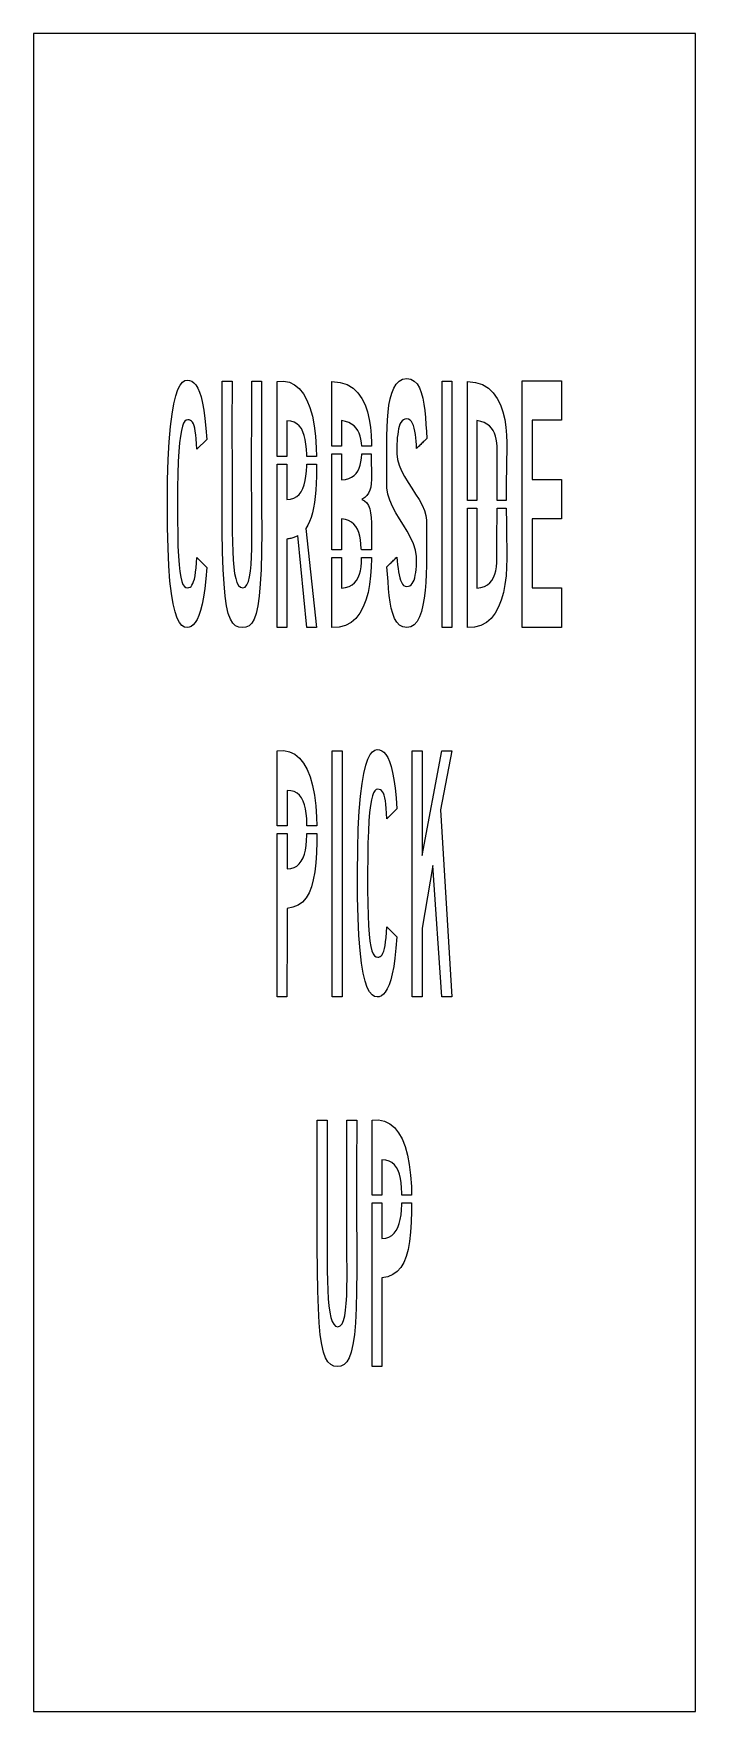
# Model space of a CAD drawing. Extents: x 0 to 43, y 0 to 109.
import ezdxf

# ---------------------------------------------------------------- set-up
doc = ezdxf.new("R2010")
doc.units = 0
doc.layers.add('CUT', color=7, linetype='Continuous')
doc.layers.add('OUTSIDE', color=1, linetype='Continuous')

msp = doc.modelspace()

# ---------------------------------------------------------------- linework, layer by layer
at = {"layer": 'CUT'}
for points in [[(10.5064, 83.1616), (10.4712, 83.3568), (10.4312, 83.5168), (10.3832, 83.6448), (10.3288, 83.7456), (10.2648, 83.8192), (10.1928, 83.8688), (10.1096, 83.896), (10.0168, 83.904), (9.9192, 83.8832), (9.8296, 83.8112), (9.7464, 83.6816), (9.6696, 83.4848), (9.6008, 83.2128), (9.5384, 82.856), (9.484, 82.4048), (9.4392, 81.8528), (9.404, 81.1904), (9.3768, 80.408), (9.3592, 79.4976), (9.3512, 78.4496), (9.3528, 77.4016), (9.364, 76.4912), (9.3832, 75.7088), (9.412, 75.0464), (9.4504, 74.4944), (9.4984, 74.0432), (9.5576, 73.6864), (9.628, 73.4144), (9.708, 73.2176), (9.7992, 73.088), (9.9016, 73.0176), (10.0168, 72.9952), (10.0936, 73.0048), (10.164, 73.0336), (10.2312, 73.0848), (10.292, 73.1616), (10.3496, 73.2656), (10.4008, 73.4), (10.4472, 73.5664), (10.4888, 73.768), (10.5256, 74.0064), (10.5576, 74.2848), (10.5848, 74.6064), (10.6072, 74.9712), (11.252, 74.3136), (11.1976, 73.584), (11.1304, 72.9456), (11.0488, 72.3936), (10.9576, 71.9216), (10.8552, 71.5248), (10.7448, 71.1984), (10.628, 70.936), (10.5048, 70.7344), (10.3784, 70.5856), (10.2488, 70.4864), (10.116, 70.4304), (9.9848, 70.4128), (9.8088, 70.4448), (9.6408, 70.5504), (9.4808, 70.7408), (9.3304, 71.0304), (9.1912, 71.432), (9.0664, 71.9584), (8.956, 72.6208), (8.8632, 73.4352), (8.7896, 74.4112), (8.7352, 75.5648), (8.7016, 76.9056), (8.6936, 78.4496), (8.7096, 79.9936), (8.7512, 81.3344), (8.8152, 82.488), (8.8968, 83.464), (8.9976, 84.2784), (9.1128, 84.9408), (9.2408, 85.4672), (9.3784, 85.8688), (9.524, 86.1584), (9.6744, 86.3488), (9.8296, 86.4544), (9.9848, 86.4864), (10.1352, 86.4704), (10.2792, 86.4144), (10.4152, 86.3168), (10.5448, 86.1712), (10.6648, 85.9728), (10.7768, 85.7136), (10.8808, 85.392), (10.9752, 85), (11.06, 84.5328), (11.1352, 83.9872), (11.2024, 83.3552), (11.2568, 82.632), (10.6072, 81.9968), (10.5864, 82.352), (10.564, 82.6624), (10.5368, 82.9312)], [(12.8936, 81.7392), (12.8936, 81.1424), (12.8936, 80.4848), (12.8952, 79.7712), (12.8968, 79.0064), (12.8968, 78.192), (12.9, 77.3856), (12.9064, 76.6448), (12.9176, 75.968), (12.9384, 75.3568), (12.9672, 74.8128), (13.0072, 74.3392), (13.0616, 73.9328), (13.1304, 73.5984), (13.2168, 73.3376), (13.3208, 73.1488), (13.4472, 73.0336), (13.5944, 72.9952), (13.74, 73.0416), (13.8616, 73.1792), (13.9592, 73.3984), (14.036, 73.6976), (14.0936, 74.0688), (14.1352, 74.5056), (14.164, 75.0032), (14.18, 75.5552), (14.188, 76.1552), (14.188, 76.7984), (14.1832, 77.48), (14.1768, 78.192), (14.172, 78.8896), (14.1688, 79.5808), (14.1672, 80.256), (14.1656, 80.9008), (14.1656, 81.5104), (14.1672, 82.0704), (14.1688, 82.5728), (14.172, 83.0064), (14.1736, 83.3616), (14.1752, 86.4128), (14.1768, 86.4128), (14.8136, 86.4128), (14.812, 83.2992), (14.8104, 82.9168), (14.8088, 82.4576), (14.8088, 81.9344), (14.8088, 81.3616), (14.8088, 80.7504), (14.8104, 80.1136), (14.812, 79.4672), (14.8152, 78.8224), (14.8184, 78.192), (14.82, 76.6528), (14.8072, 75.3248), (14.7768, 74.1936), (14.7288, 73.2432), (14.6616, 72.4608), (14.5736, 71.8288), (14.4648, 71.3344), (14.3336, 70.9632), (14.18, 70.7008), (13.9992, 70.5312), (13.7944, 70.44), (13.5624, 70.4128), (13.3304, 70.44), (13.124, 70.5312), (12.9432, 70.7008), (12.7864, 70.9632), (12.652, 71.3344), (12.54, 71.8288), (12.4488, 72.4608), (12.3768, 73.2432), (12.3224, 74.1936), (12.2856, 75.3248), (12.2632, 76.6528), (12.2568, 78.192), (12.2568, 86.4128), (12.8936, 86.4128), (12.892, 83.4304), (12.892, 83.12), (12.892, 82.7328), (12.892, 82.2704)], [(18.1112, 84.1472), (18.2328, 83.5248), (18.3192, 82.84), (18.3704, 82.0944), (18.3816, 81.5326), (17.7481, 81.5326), (17.7464, 81.6624), (17.7288, 82.0096), (17.6984, 82.3312), (17.652, 82.6272), (17.588, 82.896), (17.5032, 83.1344), (17.3976, 83.3408), (17.2664, 83.5152), (17.108, 83.6528), (16.9224, 83.7536), (16.7048, 83.8144), (16.4552, 83.8352), (16.4552, 83.4096), (16.4552, 82.984), (16.4552, 82.5584), (16.4552, 82.1328), (16.4552, 81.7072), (16.4552, 81.5326), (15.82, 81.5326), (15.82, 82.4112), (15.82, 83.744), (15.82, 85.0768), (15.82, 86.4064), (16.2376, 86.424), (16.6184, 86.3472), (16.9592, 86.1824), (17.2632, 85.9312), (17.5304, 85.5984), (17.7608, 85.1888), (17.9544, 84.704)], [(21.9481, 82.1902), (21.317, 82.1902), (21.3, 82.4224), (21.2664, 82.6464), (21.2184, 82.8544), (21.1512, 83.0448), (21.0632, 83.2176), (20.9528, 83.3712), (20.82, 83.5072), (20.66, 83.6256), (20.4744, 83.7232), (20.2568, 83.8), (20.0088, 83.8592), (20.0088, 83.5392), (20.0088, 83.2192), (20.0088, 82.8992), (20.0088, 82.5792), (20.0088, 82.2592), (20.0088, 82.1902), (19.3864, 82.1902), (19.3864, 82.3936), (19.3864, 83.7248), (19.3864, 85.0576), (19.3864, 86.3888), (19.916, 86.3392), (20.3704, 86.1936), (20.7544, 85.9632), (21.0744, 85.6608), (21.3336, 85.296), (21.54, 84.8784), (21.6968, 84.4224), (21.812, 83.936), (21.8872, 83.432), (21.932, 82.92), (21.9496, 82.4128)], [(25.188, 85.6752), (25.2856, 85.3232), (25.3624, 84.9312), (25.42, 84.5088), (25.4616, 84.0656), (25.4952, 83.6096), (25.5192, 83.1472), (25.5416, 82.6864), (25.4856, 82.6336), (25.4312, 82.5792), (25.3768, 82.5264), (25.3208, 82.472), (25.2664, 82.4192), (25.212, 82.3664), (25.156, 82.312), (25.1016, 82.2592), (25.0472, 82.2048), (24.9912, 82.152), (24.9368, 82.0992), (24.8824, 82.0448), (24.8712, 82.2816), (24.8552, 82.5168), (24.836, 82.744), (24.8088, 82.9632), (24.7752, 83.1696), (24.7336, 83.36), (24.6808, 83.5296), (24.62, 83.6784), (24.5448, 83.7984), (24.4584, 83.8896), (24.3576, 83.9488), (24.2408, 83.9696), (24.124, 83.9552), (24.0248, 83.9104), (23.9384, 83.8384), (23.8664, 83.7392), (23.8056, 83.6176), (23.756, 83.4768), (23.7144, 83.3152), (23.6824, 83.1392), (23.6552, 82.9488), (23.6328, 82.7488), (23.6152, 82.5392), (23.5992, 82.3232), (23.5992, 82.2704), (23.5992, 82.2192), (23.5992, 82.1664), (23.5992, 82.1152), (23.5992, 82.0624), (23.5992, 82.0112), (23.5992, 81.9584), (23.5992, 81.9072), (23.5992, 81.8544), (23.5992, 81.8032), (23.5992, 81.7504), (23.5992, 81.6992), (23.6376, 81.3392), (23.7432, 80.9712), (23.9048, 80.5968), (24.1064, 80.2176), (24.3352, 79.8384), (24.5768, 79.4592), (24.8184, 79.0864), (25.044, 78.7216), (25.2408, 78.368), (25.396, 78.0272), (25.4952, 77.7024), (25.524, 77.3984), (25.524, 77.2), (25.524, 77), (25.524, 76.8016), (25.524, 76.6016), (25.524, 76.4016), (25.524, 76.2032), (25.524, 76.0032), (25.524, 75.8048), (25.524, 75.6048), (25.524, 75.4048), (25.524, 75.2064), (25.524, 75.0064), (25.5176, 74.448), (25.5048, 73.8912), (25.4776, 73.3472), (25.436, 72.824), (25.3784, 72.3296), (25.2984, 71.8736), (25.196, 71.4624), (25.068, 71.1072), (24.9112, 70.816), (24.7224, 70.5984), (24.5, 70.4608), (24.2408, 70.4128), (23.9832, 70.4544), (23.7688, 70.5728), (23.5912, 70.76), (23.4472, 71.0112), (23.332, 71.3168), (23.2408, 71.6688), (23.1688, 72.0624), (23.1128, 72.488), (23.068, 72.9376), (23.0312, 73.4064), (22.9944, 73.8848), (22.9576, 74.3648), (23.0104, 74.4176), (23.0648, 74.4688), (23.1176, 74.5216), (23.172, 74.5728), (23.2248, 74.6256), (23.2776, 74.6768), (23.332, 74.7296), (23.3848, 74.7808), (23.4392, 74.8336), (23.492, 74.8848), (23.5464, 74.9376), (23.5992, 74.9888), (23.6264, 74.736), (23.6536, 74.4912), (23.6824, 74.2576), (23.7144, 74.0384), (23.7512, 73.8352), (23.7928, 73.6512), (23.8408, 73.488), (23.8984, 73.3504), (23.9656, 73.2368), (24.044, 73.1536), (24.1352, 73.1008), (24.2408, 73.0832), (24.348, 73.0944), (24.4424, 73.1312), (24.5272, 73.1904), (24.6008, 73.272), (24.6648, 73.376), (24.7192, 73.5008), (24.7656, 73.6448), (24.8024, 73.808), (24.8328, 73.9888), (24.8552, 74.1856), (24.8712, 74.3984), (24.8824, 74.6256), (24.8856, 75.0368), (24.812, 75.4464), (24.6744, 75.8544), (24.4872, 76.2608), (24.2664, 76.6656), (24.0232, 77.0704), (23.7752, 77.4736), (23.5368, 77.8752), (23.3208, 78.2768), (23.1432, 78.6784), (23.0168, 79.0784), (22.9576, 79.48), (22.9576, 79.7184), (22.9576, 79.9568), (22.9576, 80.1952), (22.9576, 80.4336), (22.9576, 80.6704), (22.9576, 80.9088), (22.9576, 81.1472), (22.9576, 81.3856), (22.9576, 81.624), (22.9576, 81.8624), (22.9576, 82.1008), (22.9576, 82.3392), (22.9576, 82.8768), (22.9688, 83.4048), (22.9912, 83.9136), (23.0312, 84.4), (23.0872, 84.8544), (23.1656, 85.272), (23.2696, 85.6448), (23.3992, 85.9648), (23.5576, 86.2256), (23.7496, 86.4208), (23.9752, 86.544), (24.2408, 86.5872), (24.5032, 86.5456), (24.7256, 86.4256), (24.9128, 86.2352), (25.0648, 85.9824)], [(27.1816, 86.4128), (27.1816, 70.4128), (26.5416, 70.4128), (26.5416, 86.4128)], [(30.6824, 83.432), (30.7272, 82.92), (30.7448, 82.4128), (30.7416, 81.9216), (30.7256, 81.2416), (30.7144, 80.6192), (30.708, 80.04), (30.7048, 79.4928), (30.7048, 78.9664), (30.7057, 78.667), (30.1106, 78.667), (30.1112, 78.9584), (30.1144, 79.72), (30.116, 80.4336), (30.1176, 81.0624), (30.1192, 81.5712), (30.1192, 81.9248), (30.1128, 82.1824), (30.0952, 82.4224), (30.0616, 82.6464), (30.0136, 82.8544), (29.9464, 83.0448), (29.8584, 83.2176), (29.748, 83.3712), (29.6152, 83.5072), (29.4552, 83.6256), (29.2696, 83.7232), (29.052, 83.8), (28.804, 83.8592), (28.804, 82.952), (28.8024, 82.0448), (28.8008, 81.1376), (28.7992, 80.2304), (28.7976, 79.3232), (28.7964, 78.667), (28.1816, 78.667), (28.1816, 79.7312), (28.1816, 81.0624), (28.1816, 82.3936), (28.1816, 83.7248), (28.1816, 85.056), (28.1816, 86.3872), (28.7112, 86.3392), (29.1656, 86.1936), (29.5496, 85.9632), (29.8696, 85.6608), (30.1288, 85.296), (30.3352, 84.8784), (30.492, 84.4224), (30.6072, 83.936)], [(34.3064, 80.0368), (34.3064, 77.4768), (32.3848, 77.4768), (32.3848, 72.9968), (34.3064, 72.9968), (34.3064, 70.4128), (31.7448, 70.4128), (31.7448, 86.4368), (34.3064, 86.4368), (34.3064, 83.8768), (32.3848, 83.8768), (32.3848, 80.0368)], [(18.2968, 78.92), (18.2504, 78.536), (18.1928, 78.1808), (18.1224, 77.856), (18.0376, 77.56), (17.9368, 77.2928), (17.8216, 77.0544), (17.6872, 76.8432), (18.3816, 70.4128), (17.7496, 70.4128), (17.1768, 76.384), (17.1256, 76.3568), (17.0712, 76.3296), (17.0168, 76.3056), (16.9608, 76.2816), (16.9032, 76.2608), (16.844, 76.2416), (16.7832, 76.224), (16.7208, 76.208), (16.6568, 76.1936), (16.5912, 76.1808), (16.524, 76.1696), (16.4552, 76.16), (16.4552, 75.6816), (16.4552, 75.2032), (16.4536, 74.7232), (16.4536, 74.2448), (16.4536, 73.7664), (16.452, 73.2864), (16.452, 72.808), (16.4504, 72.328), (16.4504, 71.8496), (16.4504, 71.3696), (16.4504, 70.8912), (16.4504, 70.4128), (16.3976, 70.4128), (16.3448, 70.4128), (16.292, 70.4128), (16.2392, 70.4128), (16.1864, 70.4128), (16.1352, 70.4128), (16.0824, 70.4128), (16.0296, 70.4128), (15.9784, 70.4128), (15.9256, 70.4128), (15.8728, 70.4128), (15.82, 70.4128), (15.82, 71.744), (15.82, 73.0752), (15.82, 74.408), (15.82, 75.7408), (15.82, 77.0752), (15.82, 78.4096), (15.82, 79.744), (15.82, 81.0306), (16.4552, 81.0306), (16.4552, 80.856), (16.4552, 80.4304), (16.4552, 80.0048), (16.4552, 79.5792), (16.4552, 79.1536), (16.4552, 78.728), (16.6968, 78.752), (16.9096, 78.816), (17.0936, 78.92), (17.2504, 79.0624), (17.3816, 79.2384), (17.4904, 79.4464), (17.5784, 79.688), (17.6456, 79.9568), (17.6936, 80.2544), (17.7272, 80.5776), (17.7464, 80.9248), (17.7478, 81.0306), (18.3848, 81.0306), (18.3832, 80.7584), (18.3736, 80.2528), (18.3576, 79.7776), (18.332, 79.3328)], [(21.8488, 79.3328), (21.7704, 79.152), (21.66, 78.9936), (21.5128, 78.8576), (21.324, 78.7392), (21.5048, 78.6432), (21.6472, 78.5088), (21.7576, 78.3328), (21.8392, 78.1152), (21.8952, 77.8576), (21.9304, 77.56), (21.9496, 77.2192), (21.9576, 76.8384), (21.956, 76.416), (21.9512, 75.952), (21.9466, 75.4702), (21.2951, 75.4702), (21.292, 75.544), (21.2696, 75.8352), (21.2344, 76.1056), (21.1864, 76.3584), (21.1224, 76.5872), (21.0392, 76.7936), (20.9336, 76.976), (20.8056, 77.1312), (20.652, 77.2608), (20.4696, 77.36), (20.2568, 77.4288), (20.012, 77.4656), (20.0136, 77.0912), (20.0136, 76.7168), (20.0136, 76.3424), (20.012, 75.968), (20.012, 75.5936), (20.0115, 75.4702), (19.3864, 75.4702), (19.3864, 75.7376), (19.3864, 77.0688), (19.3864, 78.4), (19.3864, 79.7312), (19.3864, 81.0624), (19.3864, 81.6882), (20.0088, 81.6882), (20.0088, 81.6192), (20.0088, 81.2992), (20.0088, 80.9792), (20.0088, 80.6592), (20.0088, 80.3392), (20.0088, 80.0192), (20.2568, 80.04), (20.4744, 80.0912), (20.66, 80.1744), (20.82, 80.2848), (20.9528, 80.4208), (21.0632, 80.5808), (21.1512, 80.7632), (21.2184, 80.9632), (21.2664, 81.1824), (21.3, 81.4176), (21.3176, 81.6656), (21.3182, 81.6882), (21.9431, 81.6882), (21.94, 81.4624), (21.9416, 81.048), (21.9464, 80.6752), (21.9496, 80.3392), (21.948, 80.04), (21.932, 79.7744), (21.9016, 79.5392)], [(30.7416, 74.8976), (30.732, 74.3296), (30.6952, 73.7664), (30.6264, 73.2176), (30.5256, 72.6928), (30.388, 72.2), (30.2104, 71.7488), (29.9928, 71.3488), (29.7304, 71.0064), (29.42, 70.7328), (29.0616, 70.5376), (28.6488, 70.4272), (28.1816, 70.4128), (28.1816, 71.744), (28.1816, 73.0752), (28.1816, 74.4064), (28.1816, 75.7376), (28.1816, 77.0688), (28.1816, 78.165), (28.7956, 78.165), (28.7944, 77.5088), (28.7944, 76.6016), (28.7944, 75.6944), (28.796, 74.7872), (28.7992, 73.88), (28.804, 72.9728), (29.0664, 73.0128), (29.2936, 73.0848), (29.4856, 73.1872), (29.6488, 73.3184), (29.7816, 73.4784), (29.8872, 73.664), (29.9704, 73.8736), (30.0312, 74.1072), (30.0712, 74.3616), (30.0952, 74.6352), (30.1048, 74.928), (30.1, 75.2352), (30.1, 75.3472), (30.1016, 75.6576), (30.1032, 76.1328), (30.1048, 76.7344), (30.108, 77.4304), (30.1096, 78.165), (30.709, 78.165), (30.7112, 77.9296), (30.7176, 77.3968), (30.724, 76.84), (30.7304, 76.2448), (30.7368, 75.6016)], [(21.5928, 72.2), (21.4152, 71.7488), (21.1976, 71.3488), (20.9352, 71.0064), (20.6248, 70.7328), (20.2664, 70.5376), (19.8536, 70.4272), (19.3864, 70.4128), (19.3864, 71.744), (19.3864, 73.0752), (19.3864, 74.4064), (19.3864, 74.9682), (20.0093, 74.9682), (20.0088, 74.8448), (20.0072, 74.4704), (20.0072, 74.096), (20.0072, 73.7216), (20.0072, 73.3472), (20.0088, 72.9728), (20.2712, 73.0128), (20.4984, 73.0848), (20.6904, 73.1872), (20.8536, 73.32), (20.9864, 73.4784), (21.092, 73.664), (21.1752, 73.8752), (21.236, 74.1072), (21.276, 74.3616), (21.3, 74.6352), (21.3096, 74.928), (21.309, 74.9682), (21.9464, 74.9682), (21.9464, 74.8992), (21.9368, 74.3296), (21.9, 73.7664), (21.8312, 73.2176), (21.7304, 72.6928)], [(18.2472, 59.5248), (18.3336, 58.84), (18.3848, 58.0944), (18.396, 57.5326), (17.7625, 57.5326), (17.7608, 57.6624), (17.7432, 58.0096), (17.7128, 58.3312), (17.6664, 58.6272), (17.6024, 58.896), (17.5176, 59.1344), (17.412, 59.3408), (17.2808, 59.5136), (17.1224, 59.6528), (16.9368, 59.752), (16.7192, 59.8144), (16.4696, 59.8352), (16.4696, 59.4096), (16.4696, 58.984), (16.4696, 58.5584), (16.4696, 58.1328), (16.4696, 57.7072), (16.4696, 57.5326), (15.8344, 57.5326), (15.8344, 58.4112), (15.8344, 59.744), (15.8344, 61.0752), (15.8344, 62.4064), (16.252, 62.424), (16.6328, 62.3472), (16.9736, 62.1824), (17.2776, 61.9312), (17.5448, 61.5984), (17.7752, 61.1888), (17.9688, 60.704), (18.1256, 60.1472)], [(20.0408, 62.4128), (20.0408, 46.4128), (19.4008, 46.4128), (19.4008, 62.4128)], [(22.8184, 59.3568), (22.7784, 59.5168), (22.7304, 59.6448), (22.676, 59.7456), (22.612, 59.8192), (22.54, 59.8688), (22.4568, 59.896), (22.364, 59.904), (22.2664, 59.8832), (22.1768, 59.8112), (22.0936, 59.6816), (22.0168, 59.4848), (21.948, 59.2128), (21.8856, 58.856), (21.8312, 58.4048), (21.7864, 57.8528), (21.7512, 57.1904), (21.724, 56.408), (21.7064, 55.4976), (21.6984, 54.4496), (21.7, 53.4016), (21.7112, 52.4912), (21.7304, 51.7088), (21.7592, 51.0464), (21.7976, 50.4944), (21.8456, 50.0432), (21.9048, 49.6864), (21.9752, 49.4144), (22.0552, 49.2176), (22.1464, 49.088), (22.2488, 49.0176), (22.364, 48.9952), (22.4408, 49.0048), (22.5112, 49.0336), (22.5784, 49.0848), (22.6392, 49.1616), (22.6968, 49.2656), (22.748, 49.4), (22.7944, 49.5664), (22.836, 49.768), (22.8728, 50.0064), (22.9048, 50.2848), (22.932, 50.6064), (22.9544, 50.9712), (23.5992, 50.3136), (23.5448, 49.584), (23.4776, 48.9456), (23.396, 48.3936), (23.3048, 47.9216), (23.2024, 47.5248), (23.092, 47.1984), (22.9752, 46.936), (22.852, 46.7344), (22.7256, 46.5856), (22.596, 46.4864), (22.4632, 46.4304), (22.332, 46.4128), (22.156, 46.4448), (21.988, 46.5504), (21.828, 46.7408), (21.6776, 47.0304), (21.5384, 47.432), (21.4136, 47.9584), (21.3032, 48.6208), (21.2104, 49.4352), (21.1368, 50.4112), (21.0824, 51.5648), (21.0488, 52.9056), (21.0408, 54.4496), (21.0568, 55.9936), (21.0984, 57.3344), (21.1624, 58.488), (21.244, 59.464), (21.3448, 60.2784), (21.46, 60.9408), (21.588, 61.4672), (21.7256, 61.8688), (21.8712, 62.1584), (22.0216, 62.3488), (22.1768, 62.4544), (22.332, 62.4864), (22.4824, 62.4704), (22.6264, 62.4144), (22.7624, 62.3168), (22.892, 62.1712), (23.012, 61.9728), (23.124, 61.7136), (23.228, 61.392), (23.3224, 61), (23.4072, 60.5328), (23.4824, 59.9872), (23.5496, 59.3552), (23.604, 58.632), (22.9544, 57.9968), (22.9336, 58.352), (22.9112, 58.6624), (22.884, 58.9312), (22.8536, 59.1616)], [(27.1656, 62.4128), (26.4296, 58.5728), (27.1656, 46.4128), (26.524, 46.4128), (25.932, 54.952), (25.244, 50.8928), (25.244, 46.4128), (24.604, 46.4128), (24.604, 62.4128), (25.244, 62.4128), (25.244, 55.6128), (26.524, 62.4128)], [(18.1752, 54.016), (18.0536, 53.5616), (17.8968, 53.1712), (17.7032, 52.8448), (17.4664, 52.5824), (17.1848, 52.3808), (16.8536, 52.24), (16.4696, 52.16), (16.4696, 51.6816), (16.4696, 51.2032), (16.468, 50.7232), (16.468, 50.2448), (16.468, 49.7648), (16.4664, 49.2864), (16.4664, 48.808), (16.4648, 48.328), (16.4648, 47.8496), (16.4648, 47.3696), (16.4648, 46.8912), (16.4648, 46.4128), (16.412, 46.4128), (16.3592, 46.4128), (16.3064, 46.4128), (16.2536, 46.4128), (16.2008, 46.4128), (16.1496, 46.4128), (16.0968, 46.4128), (16.044, 46.4128), (15.9928, 46.4128), (15.94, 46.4128), (15.8872, 46.4128), (15.8344, 46.4128), (15.8344, 47.744), (15.8344, 49.0752), (15.8344, 50.408), (15.8344, 51.7408), (15.8344, 53.0752), (15.8344, 54.4096), (15.8344, 55.744), (15.8344, 57.0306), (16.4696, 57.0306), (16.4696, 56.856), (16.4696, 56.4304), (16.4696, 56.0048), (16.4696, 55.5792), (16.4696, 55.1536), (16.4696, 54.728), (16.7112, 54.752), (16.924, 54.816), (17.108, 54.92), (17.2648, 55.0608), (17.396, 55.2368), (17.5048, 55.4464), (17.5928, 55.688), (17.66, 55.9568), (17.7096, 56.2544), (17.7416, 56.5776), (17.7608, 56.9248), (17.7622, 57.0306), (18.3987, 57.0306), (18.3944, 56.5024), (18.372, 55.7792), (18.3304, 55.1248), (18.2648, 54.5376)], [(19.072, 33.7392), (19.072, 33.1424), (19.072, 32.4848), (19.0736, 31.7712), (19.0752, 31.0064), (19.0752, 30.192), (19.0784, 29.3856), (19.0848, 28.6448), (19.096, 27.968), (19.1168, 27.3568), (19.1456, 26.8128), (19.1856, 26.3392), (19.24, 25.9328), (19.3088, 25.5984), (19.3952, 25.3376), (19.4992, 25.1488), (19.6256, 25.0336), (19.7728, 24.9952), (19.9184, 25.0416), (20.04, 25.1792), (20.1376, 25.3984), (20.2144, 25.6976), (20.272, 26.0688), (20.3136, 26.5056), (20.3424, 27.0032), (20.3584, 27.5552), (20.3664, 28.1552), (20.3664, 28.7984), (20.3616, 29.48), (20.3552, 30.192), (20.3504, 30.8896), (20.3472, 31.5808), (20.3456, 32.256), (20.344, 32.9008), (20.344, 33.5104), (20.3456, 34.0704), (20.3472, 34.5728), (20.3504, 35.0064), (20.352, 35.3616), (20.3536, 38.4128), (20.3552, 38.4128), (20.992, 38.4128), (20.9904, 35.2992), (20.9888, 34.9168), (20.9872, 34.4576), (20.9872, 33.9344), (20.9872, 33.3616), (20.9872, 32.7504), (20.9888, 32.1136), (20.9904, 31.4672), (20.9936, 30.8224), (20.9968, 30.192), (20.9984, 28.6528), (20.9856, 27.3248), (20.9552, 26.1936), (20.9072, 25.2432), (20.84, 24.4608), (20.752, 23.8288), (20.6432, 23.3344), (20.512, 22.9632), (20.3584, 22.7008), (20.1776, 22.5312), (19.9728, 22.44), (19.7408, 22.4128), (19.5088, 22.44), (19.3024, 22.5312), (19.1216, 22.7008), (18.9648, 22.9632), (18.8304, 23.3344), (18.7184, 23.8288), (18.6272, 24.4608), (18.5552, 25.2432), (18.5008, 26.1936), (18.464, 27.3248), (18.4416, 28.6528), (18.4352, 30.192), (18.4352, 38.4128), (19.072, 38.4128), (19.0704, 35.4304), (19.0704, 35.12), (19.0704, 34.7328), (19.0704, 34.2704)], [(24.2896, 36.1472), (24.4112, 35.5248), (24.4976, 34.84), (24.5488, 34.0944), (24.56, 33.5326), (23.9265, 33.5326), (23.9248, 33.6624), (23.9072, 34.0096), (23.8768, 34.3312), (23.8304, 34.6272), (23.7664, 34.896), (23.6816, 35.1344), (23.576, 35.3408), (23.4448, 35.5136), (23.2864, 35.6528), (23.1008, 35.752), (22.8832, 35.8144), (22.6336, 35.8352), (22.6336, 35.4096), (22.6336, 34.984), (22.6336, 34.5584), (22.6336, 34.1328), (22.6336, 33.7072), (22.6336, 33.5326), (21.9984, 33.5326), (21.9984, 34.4112), (21.9984, 35.744), (21.9984, 37.0752), (21.9984, 38.4064), (22.416, 38.424), (22.7968, 38.3472), (23.1376, 38.1824), (23.4416, 37.9312), (23.7088, 37.5984), (23.9392, 37.1888), (24.1328, 36.704)], [(24.3392, 30.016), (24.2176, 29.5616), (24.0608, 29.1712), (23.8672, 28.8448), (23.6304, 28.5824), (23.3488, 28.3808), (23.0176, 28.24), (22.6336, 28.16), (22.6336, 27.6816), (22.6336, 27.2032), (22.632, 26.7232), (22.632, 26.2448), (22.632, 25.7648), (22.6304, 25.2864), (22.6304, 24.808), (22.6288, 24.328), (22.6288, 23.8496), (22.6288, 23.3696), (22.6288, 22.8912), (22.6288, 22.4128), (22.576, 22.4128), (22.5232, 22.4128), (22.4704, 22.4128), (22.4176, 22.4128), (22.3648, 22.4128), (22.3136, 22.4128), (22.2608, 22.4128), (22.208, 22.4128), (22.1568, 22.4128), (22.104, 22.4128), (22.0512, 22.4128), (21.9984, 22.4128), (21.9984, 23.744), (21.9984, 25.0752), (21.9984, 26.408), (21.9984, 27.7408), (21.9984, 29.0752), (21.9984, 30.4096), (21.9984, 31.744), (21.9984, 33.0306), (22.6336, 33.0306), (22.6336, 32.856), (22.6336, 32.4304), (22.6336, 32.0048), (22.6336, 31.5792), (22.6336, 31.1536), (22.6336, 30.728), (22.8752, 30.752), (23.088, 30.816), (23.272, 30.92), (23.4288, 31.0608), (23.56, 31.2368), (23.6688, 31.4464), (23.7568, 31.688), (23.824, 31.9568), (23.8736, 32.2544), (23.9056, 32.5776), (23.9248, 32.9248), (23.9262, 33.0306), (24.5627, 33.0306), (24.5584, 32.5024), (24.536, 31.7792), (24.4944, 31.1248), (24.4288, 30.5376)]]:
    msp.add_lwpolyline(points, close=True, dxfattribs=at)
at = {"layer": 'OUTSIDE'}
msp.add_lwpolyline([(0, 0), (43, 0), (43, 109), (0, 109)], close=True, dxfattribs=at)

doc.saveas('drawing.dxf')
